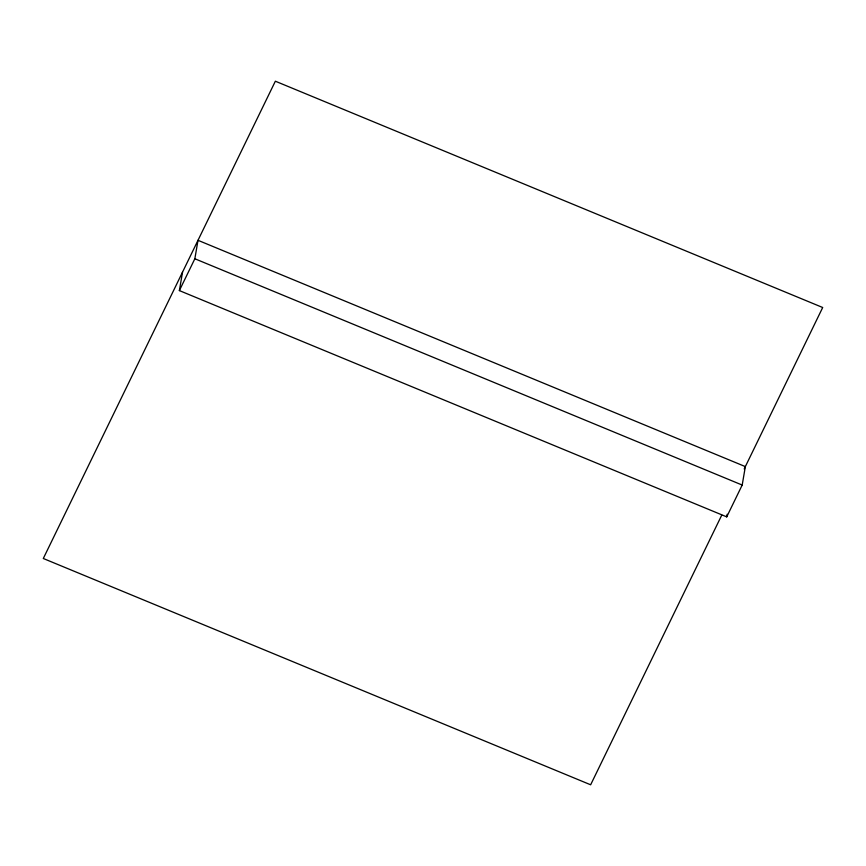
<?xml version="1.0" encoding="UTF-8"?>
<svg xmlns="http://www.w3.org/2000/svg" width="866" height="866" viewBox="0 0 866 866"><rect width="100%" height="100%" fill="white"/><g stroke="black" fill="none" stroke-linecap="round" stroke-linejoin="round"><path stroke-width="1.3" d="M179.37 290.586L194.85 258.761L198 240.304L745.345 466.601L742.194 485.057L726.726 516.872L179.37 290.586L182.531 272.13M726.726 516.872L727.18 514.242M721.757 515.118L590.644 784.791L43.3 558.494L275.356 81.209L822.7 307.506L744.208 468.95M194.85 258.761L742.194 485.057"/></g></svg>
